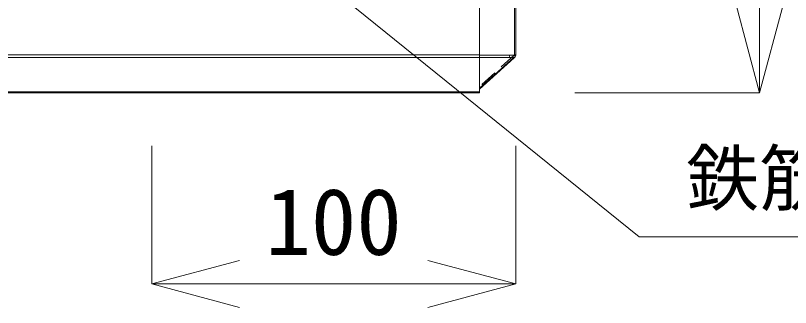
# Model space of a CAD drawing. Units: millimetres, scale not verified. Extents: x -872 to 776, y -679 to 473.
# Drawn here: x 11.9 to 224.8, y -118.4 to -38.1 of the extents above; entities that cross this region are included whole.
import ezdxf
from ezdxf.enums import TextEntityAlignment as Align

# ---------------------------------------------------------------- set-up
doc = ezdxf.new("R2010")
doc.units = ezdxf.units.MM
doc.header["$LTSCALE"] = 4
doc.linetypes.add('DASHED1', pattern=[1.8, 1.2, -0.6])
doc.layers.add('0-0', color=7, linetype='DASHED1', lineweight=9)
doc.styles.add('ＭＳ ゴシック', font='')
doc.styles.get('ＭＳ ゴシック').set_extended_font_data('MS Gothic')

msp = doc.modelspace()

# ---------------------------------------------------------------- linework, layer by layer
at = {"layer": '0-0', "linetype": 'Continuous'}
for p, q in [((139.32, -48.908), (139.32, 44.428)), ((148.989, -48.877), (148.989, 37.657)), ((216.267, -59.322), (216.267, 10.678)), ((216.267, -59.322), (209.796, -35.174)), ((216.267, -59.322), (222.737, -35.174)), ((-650.679, -48.908), (139.32, -48.908)), ((139.32, -48.908), (139.32, -49.615)), ((148.989, -48.877), (148.862, -48.991)), ((139.32, -49.615), (-650.354, -49.615)), ((139.32, -48.991), (148.862, -48.991)), ((148.73, -49.588), (139.32, -49.588)), ((139.32, -58.056), (148.73, -49.588)), ((148.862, -49.734), (139.32, -58.322)), ((148.862, -49.734), (148.73, -49.588)), ((148.862, -49.734), (148.989, -49.62)), ((-640.68, -59.029), (139.32, -59.029)), ((139.32, -59.322), (-640.68, -59.322)), ((216.267, -59.322), (165.529, -59.322)), ((49.32, -111.881), (49.32, -73.914)), ((149.32, -111.881), (149.32, -73.914)), ((183.151, -98.93), (444.104, -98.93)), ((49.32, -111.881), (73.469, -105.411)), ((149.32, -111.881), (125.172, -105.411)), ((49.32, -111.881), (149.32, -111.881)), ((49.32, -111.881), (73.469, -118.352)), ((149.32, -111.881), (125.172, -118.352))]:
    msp.add_line(p, q, dxfattribs=at)
at = {"layer": '0-0'}
msp.add_line((148.862, -48.991), (139.32, -57.579), dxfattribs=at)
at = {"layer": '0-0', "linetype": 'Continuous'}
for points in [[(149.32, 37.657), (149.32, -48.877), (148.989, -48.877)], [(183.151, -98.93), (74.32, -10.922), (92.597, -19.044)], [(139.32, -59.322), (139.32, -59.029), (139.32, -49.615)]]:
    msp.add_lwpolyline(points, dxfattribs=at)
msp.add_arc((148.32, -48.877), 1, 311.98721, 0, dxfattribs=at)
for centre, major_axis, ratio, start_param, end_param in [((148.32, -48.877), (0.669, -0.743), 0.556022, 0, 1.106813), ((148.193, -48.991), (0, 1), 0.668965, 1.5707963, 2.2099919), ((148.193, -48.991), (-0.669, 0.743), 0.556022, 2.0347796, 3.1415927)]:
    msp.add_ellipse(centre, major_axis=major_axis, ratio=ratio, start_param=start_param, end_param=end_param, dxfattribs=at)

# ---------------------------------------------------------------- texts
at = {"layer": '0-0', "style": 'ＭＳ ゴシック'}
for s, height, p in [('鉄筋\u30003.2φ\u3000メッシュ筋', 14.66, (196.107, -94.527)), ('100', 18.33, (80.57, -109.381))]:
    msp.add_text(s, height=height, dxfattribs=at).set_placement(p, align=Align.BOTTOM_LEFT)

doc.saveas('drawing.dxf')
